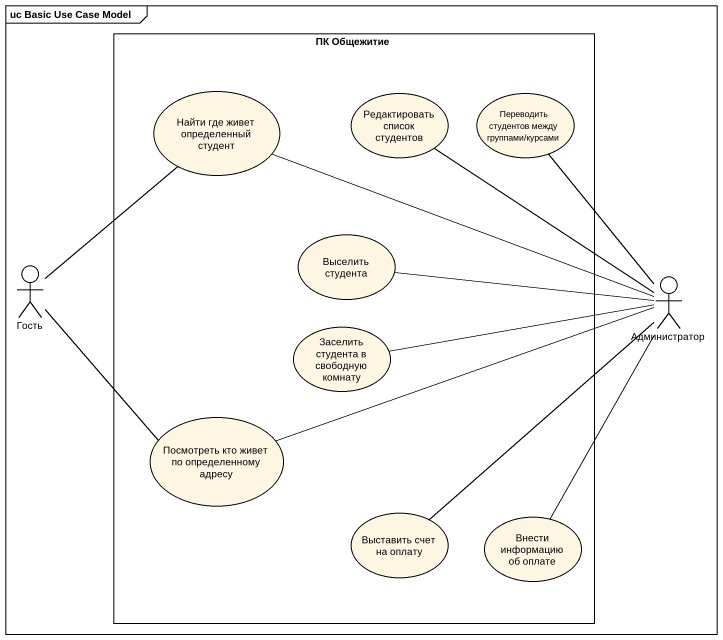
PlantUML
@startuml
mainframe uc Basic Use Case Model
rectangle "ПК Общежитие" as ПК_Общежитие {
  usecase "Найти где живет определенный студент" as Найти_где_живет
  usecase "Редактировать список студентов" as Редактировать_список
  usecase "Переводить студентов между группами/курсами" as Переводить_студентов_между
  usecase "Выселить студента" as Выселить_студента
  usecase "Заселить студента в свободную комнату" as Заселить_студента_в
  usecase "Посмотреть кто живет по определенному адресу" as Посмотреть_кто_живет_по
  usecase "Выставить счет на оплату" as Выставить_счет_на_оплату
  usecase "Внести информацию об оплате" as Внести_информацию_об_оплате
}
actor Гость
actor Администратор
Редактировать_список -- Администратор
Переводить_студентов_между -- Администратор
Выселить_студента -right- Администратор
Гость -up- Найти_где_живет
Гость -- Посмотреть_кто_живет_по
Администратор -left- Найти_где_живет
Администратор -left- Посмотреть_кто_живет_по
Заселить_студента_в -right- Администратор
Выставить_счет_на_оплату -up- Администратор
Внести_информацию_об_оплате -up- Администратор
@enduml
